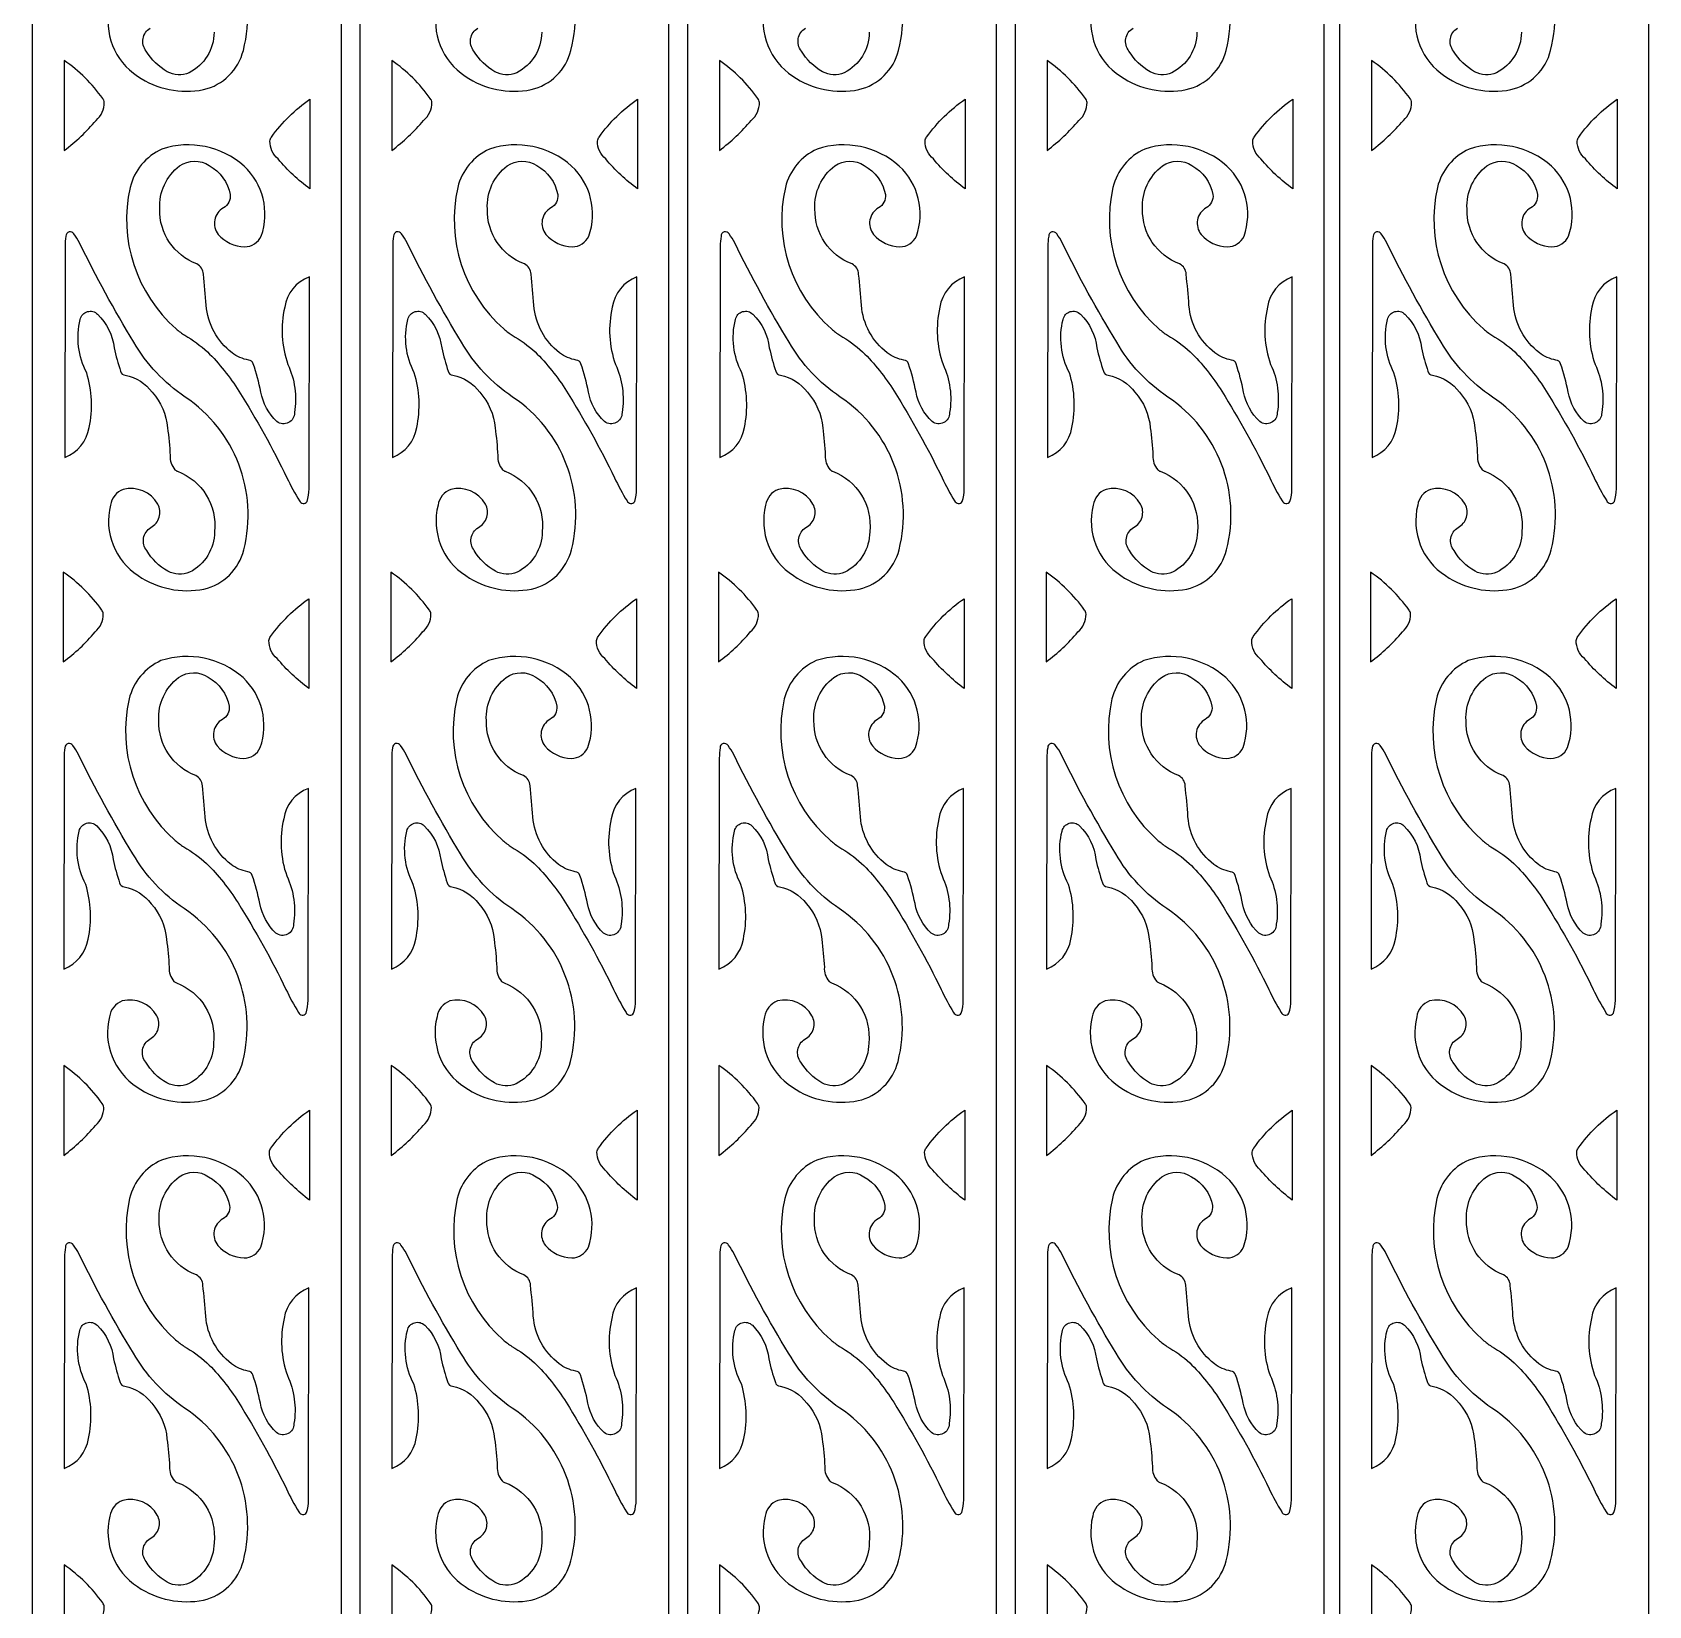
# Model space of a CAD drawing. Header units: millimetres. Extents: x -473 to 1356, y -998 to 3157.
# Drawn here: x -49 to 473, y -499 to 10 of the extents above; entities that cross this region are included whole.
import ezdxf

# ---------------------------------------------------------------- set-up
doc = ezdxf.new("R2010")
doc.units = ezdxf.units.MM
doc.layers.add('Default', color=70, linetype='Continuous')

msp = doc.modelspace()

# ---------------------------------------------------------------- linework, layer by layer
at = {"layer": 'Default'}
for points in [[(-49.5, -998), (50.5, -998), (50.5, 998), (-49.5, 998)], [(56.5, -998), (156.5, -998), (156.5, 998), (56.5, 998)], [(162.5, -998), (262.5, -998), (262.5, 998), (162.5, 998)], [(268.5, -998), (368.5, -998), (368.5, 998), (268.5, 998)], [(373.5, -998), (473.5, -998), (473.5, 998), (373.5, 998)]]:
    msp.add_lwpolyline(points, close=True, dxfattribs=at)
for points in [[(-24.39, 18.75, 0.320078), (-15.42, -4.04, 0.200642), (5.88, -8.39, 0.28207), (18.78, 4.32, 0.317808), (-0.24, 53.76, -0.11268)], [(81.61, 18.75, 0.320078), (90.58, -4.04, 0.200642), (111.88, -8.39, 0.28207), (124.78, 4.32, 0.317808), (105.76, 53.76, -0.11268)], [(187.61, 18.75, 0.320078), (196.58, -4.04, 0.200642), (217.88, -8.39, 0.28207), (230.78, 4.32, 0.317808), (211.76, 53.76, -0.11268)], [(293.61, 18.75, 0.320078), (302.58, -4.04, 0.200642), (323.88, -8.39, 0.28207), (336.78, 4.32, 0.317808), (317.76, 53.76, -0.11268)], [(398.61, 18.75, 0.320078), (407.58, -4.04, 0.200642), (428.88, -8.39, 0.28207), (441.78, 4.32, 0.317808), (422.76, 53.76, -0.11268)], [(9.31, 10.18, -0.280497), (1.22, -2.95, -0.229128), (-5.83, -2.6, -0.128022), (-12.66, 4.08, -0.447908), (-11.34, 11.54, 0.425572)], [(115.31, 10.18, -0.280497), (107.22, -2.95, -0.229128), (100.17, -2.6, -0.128022), (93.34, 4.08, -0.447908), (94.66, 11.54, 0.425572)], [(221.31, 10.18, -0.280497), (213.22, -2.95, -0.229128), (206.17, -2.6, -0.128022), (199.34, 4.08, -0.447908), (200.66, 11.54, 0.425572)], [(327.31, 10.18, -0.280497), (319.22, -2.95, -0.229128), (312.17, -2.6, -0.128022), (305.34, 4.08, -0.447908), (306.66, 11.54, 0.425572)], [(432.31, 10.18, -0.280497), (424.22, -2.95, -0.229128), (417.17, -2.6, -0.128022), (410.34, 4.08, -0.447908), (411.66, 11.54, 0.425572)]]:
    msp.add_lwpolyline(points, format="xyb", dxfattribs=at)
for points in [[(-26.72, -11.24, 0.086422), (-39.18, 1.03), (-39.18, -28.04, 0.059153), (-28.88, -18.34, 0.225593), (-26.21, -12.52, 0.123179)], [(79.28, -11.24, 0.086422), (66.82, 1.03), (66.82, -28.04, 0.059153), (77.12, -18.34, 0.225593), (79.79, -12.52, 0.123179)], [(185.28, -11.24, 0.086422), (172.82, 1.03), (172.82, -28.04, 0.059153), (183.12, -18.34, 0.225593), (185.79, -12.52, 0.123179)], [(291.28, -11.24, 0.086422), (278.82, 1.03), (278.82, -28.04, 0.059153), (289.12, -18.34, 0.225593), (291.79, -12.52, 0.123179)], [(396.28, -11.24, 0.086422), (383.82, 1.03), (383.82, -28.04, 0.059153), (394.12, -18.34, 0.225593), (396.79, -12.52, 0.123179)], [(27.88, -23.73, -0.086422), (40.34, -11.47), (40.34, -40.53, -0.059153), (30.04, -30.83, -0.225593), (27.37, -25.01, -0.123179)], [(133.88, -23.73, -0.086422), (146.34, -11.47), (146.34, -40.53, -0.059153), (136.04, -30.83, -0.225593), (133.37, -25.01, -0.123179)], [(239.88, -23.73, -0.086422), (252.34, -11.47), (252.34, -40.53, -0.059153), (242.04, -30.83, -0.225593), (239.37, -25.01, -0.123179)], [(345.88, -23.73, -0.086422), (358.34, -11.47), (358.34, -40.53, -0.059153), (348.04, -30.83, -0.225593), (345.37, -25.01, -0.123179)], [(450.88, -23.73, -0.086422), (463.34, -11.47), (463.34, -40.53, -0.059153), (453.04, -30.83, -0.225593), (450.37, -25.01, -0.123179)], [(36.93, -141.44, 0.607532), (39.4, -141.69, 0.07766), (40.04, -137.56), (40.15, -69, 0.277254), (32.16, -78.83, 0.142966), (33.18, -97.3, -0.151279), (35.31, -112.91, -0.633105), (29.65, -115.79, -0.158849), (24.44, -106.24, 0.032552), (22, -97.1, 0.334294), (20.51, -95.91, -0.113342), (15.13, -93.57, -0.21106), (6.76, -78.16, 0.007665), (5.86, -68.1, 0.27104), (3.73, -64.8, -0.318961), (-8.27, -47, -0.248162), (-1.83, -33.06, -0.315785), (7.71, -32.99, -0.22883), (14.51, -42.37, -0.306777), (12.32, -46.63, 0.462418), (10.68, -55.22, 0.21084), (19.19, -59.27, 0.289861), (24.57, -55.77, 0.297574), (19.01, -33.12, 0.265986), (-7.55, -27.6, 0.230924), (-17.85, -40.02, 0.274729), (-2.96, -85.8, 0.02583), (-0.2, -87.89, -0.050438), (7.15, -93.21, -0.057018), (17.37, -105.99, -0.026241), (32.89, -133.98, 0.03256)], [(142.93, -141.44, 0.607532), (145.4, -141.69, 0.07766), (146.04, -137.56), (146.15, -69, 0.277254), (138.16, -78.83, 0.142966), (139.18, -97.3, -0.151279), (141.31, -112.91, -0.633105), (135.65, -115.79, -0.158849), (130.44, -106.24, 0.032552), (128, -97.1, 0.334294), (126.51, -95.91, -0.113342), (121.13, -93.57, -0.21106), (112.76, -78.16, 0.007665), (111.86, -68.1, 0.27104), (109.73, -64.8, -0.318961), (97.73, -47, -0.248162), (104.17, -33.06, -0.315785), (113.71, -32.99, -0.22883), (120.51, -42.37, -0.306777), (118.32, -46.63, 0.462418), (116.68, -55.22, 0.21084), (125.19, -59.27, 0.289861), (130.57, -55.77, 0.297574), (125.01, -33.12, 0.265986), (98.45, -27.6, 0.230924), (88.15, -40.02, 0.274729), (103.04, -85.8, 0.02583), (105.8, -87.89, -0.050438), (113.15, -93.21, -0.057018), (123.37, -105.99, -0.026241), (138.89, -133.98, 0.03256)], [(248.93, -141.44, 0.607532), (251.4, -141.69, 0.07766), (252.04, -137.56), (252.15, -69, 0.277254), (244.16, -78.83, 0.142966), (245.18, -97.3, -0.151279), (247.31, -112.91, -0.633105), (241.65, -115.79, -0.158849), (236.44, -106.24, 0.032552), (234, -97.1, 0.334294), (232.51, -95.91, -0.113342), (227.13, -93.57, -0.21106), (218.76, -78.16, 0.007665), (217.86, -68.1, 0.27104), (215.73, -64.8, -0.318961), (203.73, -47, -0.248162), (210.17, -33.06, -0.315785), (219.71, -32.99, -0.22883), (226.51, -42.37, -0.306777), (224.32, -46.63, 0.462418), (222.68, -55.22, 0.21084), (231.19, -59.27, 0.289861), (236.57, -55.77, 0.297574), (231.01, -33.12, 0.265986), (204.45, -27.6, 0.230924), (194.15, -40.02, 0.274729), (209.04, -85.8, 0.02583), (211.8, -87.89, -0.050438), (219.15, -93.21, -0.057018), (229.37, -105.99, -0.026241), (244.89, -133.98, 0.03256)], [(354.93, -141.44, 0.607532), (357.4, -141.69, 0.07766), (358.04, -137.56), (358.15, -69, 0.277254), (350.16, -78.83, 0.142966), (351.18, -97.3, -0.151279), (353.31, -112.91, -0.633105), (347.65, -115.79, -0.158849), (342.44, -106.24, 0.032552), (340, -97.1, 0.334294), (338.51, -95.91, -0.113342), (333.13, -93.57, -0.21106), (324.76, -78.16, 0.007665), (323.86, -68.1, 0.27104), (321.73, -64.8, -0.318961), (309.73, -47, -0.248162), (316.17, -33.06, -0.315785), (325.71, -32.99, -0.22883), (332.51, -42.37, -0.306777), (330.32, -46.63, 0.462418), (328.68, -55.22, 0.21084), (337.19, -59.27, 0.289861), (342.57, -55.77, 0.297574), (337.01, -33.12, 0.265986), (310.45, -27.6, 0.230924), (300.15, -40.02, 0.274729), (315.04, -85.8, 0.02583), (317.8, -87.89, -0.050438), (325.15, -93.21, -0.057018), (335.37, -105.99, -0.026241), (350.89, -133.98, 0.03256)], [(459.93, -141.44, 0.607532), (462.4, -141.69, 0.07766), (463.04, -137.56), (463.15, -69, 0.277254), (455.16, -78.83, 0.142966), (456.18, -97.3, -0.151279), (458.31, -112.91, -0.633105), (452.65, -115.79, -0.158849), (447.44, -106.24, 0.032552), (445, -97.1, 0.334294), (443.51, -95.91, -0.113342), (438.13, -93.57, -0.21106), (429.76, -78.16, 0.007665), (428.86, -68.1, 0.27104), (426.73, -64.8, -0.318961), (414.73, -47, -0.248162), (421.17, -33.06, -0.315785), (430.71, -32.99, -0.22883), (437.51, -42.37, -0.306777), (435.32, -46.63, 0.462418), (433.68, -55.22, 0.21084), (442.19, -59.27, 0.289861), (447.57, -55.77, 0.297574), (442.01, -33.12, 0.265986), (415.45, -27.6, 0.230924), (405.15, -40.02, 0.274729), (420.04, -85.8, 0.02583), (422.8, -87.89, -0.050438), (430.15, -93.21, -0.057018), (440.37, -105.99, -0.026241), (455.89, -133.98, 0.03256)], [(-31.11, -117.76, 0.127135), (-31.91, -100.03, -0.182839), (-33.99, -82.73, -0.592913), (-28.36, -81.08, -0.173801), (-23.03, -91.98, 0.025056), (-20.92, -99.54, 0.347821), (-19.41, -100.79, -0.184511), (-10.71, -106.3, -0.161269), (-5.76, -117.79, -0.022687), (-4.91, -126.81, 0.203133), (-3.35, -131.39, 0.103035), (-2.55, -131.89, -0.341915), (9.47, -151.43, -0.280497), (1.38, -164.56, -0.229128), (-5.67, -164.22, -0.128022), (-12.49, -157.54, -0.447908), (-11.18, -150.08, 0.425572), (-8.92, -142.5, 0.33808), (-20.08, -137.75, 0.274435), (-24.23, -142.86, 0.320078), (-15.25, -165.66, 0.200642), (6.04, -170, 0.28207), (18.94, -157.3, 0.317808), (-0.08, -107.86, -0.11268), (-16.64, -90.12, -0.023318), (-34.23, -57.99, 0.043642), (-36.05, -55.09, 0.776457), (-38.64, -55.79, 0.045129), (-38.89, -59.14), (-39, -127.4, 0.264519)], [(74.89, -117.76, 0.127135), (74.09, -100.03, -0.182839), (72.01, -82.73, -0.592913), (77.64, -81.08, -0.173801), (82.97, -91.98, 0.025056), (85.08, -99.54, 0.347821), (86.59, -100.79, -0.184511), (95.29, -106.3, -0.161269), (100.24, -117.79, -0.022687), (101.09, -126.81, 0.203133), (102.65, -131.39, 0.103035), (103.45, -131.89, -0.341915), (115.47, -151.43, -0.280497), (107.38, -164.56, -0.229128), (100.33, -164.22, -0.128022), (93.51, -157.54, -0.447908), (94.82, -150.08, 0.425572), (97.08, -142.5, 0.33808), (85.92, -137.75, 0.274435), (81.77, -142.86, 0.320078), (90.75, -165.66, 0.200642), (112.04, -170, 0.28207), (124.94, -157.3, 0.317808), (105.92, -107.86, -0.11268), (89.36, -90.12, -0.023318), (71.77, -57.99, 0.043642), (69.95, -55.09, 0.776457), (67.36, -55.79, 0.045129), (67.11, -59.14), (67, -127.4, 0.264519)], [(180.89, -117.76, 0.127135), (180.09, -100.03, -0.182839), (178.01, -82.73, -0.592913), (183.64, -81.08, -0.173801), (188.97, -91.98, 0.025056), (191.08, -99.54, 0.347821), (192.59, -100.79, -0.184511), (201.29, -106.3, -0.161269), (206.24, -117.79, -0.022687), (207.09, -126.81, 0.203133), (208.65, -131.39, 0.103035), (209.45, -131.89, -0.341915), (221.47, -151.43, -0.280497), (213.38, -164.56, -0.229128), (206.33, -164.22, -0.128022), (199.51, -157.54, -0.447908), (200.82, -150.08, 0.425572), (203.08, -142.5, 0.33808), (191.92, -137.75, 0.274435), (187.77, -142.86, 0.320078), (196.75, -165.66, 0.200642), (218.04, -170, 0.28207), (230.94, -157.3, 0.317808), (211.92, -107.86, -0.11268), (195.36, -90.12, -0.023318), (177.77, -57.99, 0.043642), (175.95, -55.09, 0.776457), (173.36, -55.79, 0.045129), (173.11, -59.14), (173, -127.4, 0.264519)], [(286.89, -117.76, 0.127135), (286.09, -100.03, -0.182839), (284.01, -82.73, -0.592913), (289.64, -81.08, -0.173801), (294.97, -91.98, 0.025056), (297.08, -99.54, 0.347821), (298.59, -100.79, -0.184511), (307.29, -106.3, -0.161269), (312.24, -117.79, -0.022687), (313.09, -126.81, 0.203133), (314.65, -131.39, 0.103035), (315.45, -131.89, -0.341915), (327.47, -151.43, -0.280497), (319.38, -164.56, -0.229128), (312.33, -164.22, -0.128022), (305.51, -157.54, -0.447908), (306.82, -150.08, 0.425572), (309.08, -142.5, 0.33808), (297.92, -137.75, 0.274435), (293.77, -142.86, 0.320078), (302.75, -165.66, 0.200642), (324.04, -170, 0.28207), (336.94, -157.3, 0.317808), (317.92, -107.86, -0.11268), (301.36, -90.12, -0.023318), (283.77, -57.99, 0.043642), (281.95, -55.09, 0.776457), (279.36, -55.79, 0.045129), (279.11, -59.14), (279, -127.4, 0.264519)], [(391.89, -117.76, 0.127135), (391.09, -100.03, -0.182839), (389.01, -82.73, -0.592913), (394.64, -81.08, -0.173801), (399.97, -91.98, 0.025056), (402.08, -99.54, 0.347821), (403.59, -100.79, -0.184511), (412.29, -106.3, -0.161269), (417.24, -117.79, -0.022687), (418.09, -126.81, 0.203133), (419.65, -131.39, 0.103035), (420.45, -131.89, -0.341915), (432.47, -151.43, -0.280497), (424.38, -164.56, -0.229128), (417.33, -164.22, -0.128022), (410.51, -157.54, -0.447908), (411.82, -150.08, 0.425572), (414.08, -142.5, 0.33808), (402.92, -137.75, 0.274435), (398.77, -142.86, 0.320078), (407.75, -165.66, 0.200642), (429.04, -170, 0.28207), (441.94, -157.3, 0.317808), (422.92, -107.86, -0.11268), (406.36, -90.12, -0.023318), (388.77, -57.99, 0.043642), (386.95, -55.09, 0.776457), (384.36, -55.79, 0.045129), (384.11, -59.14), (384, -127.4, 0.264519)], [(-27.04, -176.79, 0.086422), (-39.5, -164.52), (-39.5, -193.59, 0.059153), (-29.2, -183.89, 0.225593), (-26.54, -178.07, 0.123179)], [(78.96, -176.79, 0.086422), (66.5, -164.52), (66.5, -193.59, 0.059153), (76.8, -183.89, 0.225593), (79.46, -178.07, 0.123179)], [(184.96, -176.79, 0.086422), (172.5, -164.52), (172.5, -193.59, 0.059153), (182.8, -183.89, 0.225593), (185.46, -178.07, 0.123179)], [(290.96, -176.79, 0.086422), (278.5, -164.52), (278.5, -193.59, 0.059153), (288.8, -183.89, 0.225593), (291.46, -178.07, 0.123179)], [(395.96, -176.79, 0.086422), (383.5, -164.52), (383.5, -193.59, 0.059153), (393.8, -183.89, 0.225593), (396.46, -178.07, 0.123179)], [(27.56, -185.37, -0.086422), (40.01, -173.11), (40.01, -202.17, -0.059153), (29.71, -192.47, -0.225593), (27.05, -186.65, -0.123179)], [(27.56, -185.37, -0.086422), (40.01, -173.11), (40.01, -202.17, -0.059153), (29.71, -192.47, -0.225593), (27.05, -186.65, -0.123179)], [(133.56, -185.37, -0.086422), (146.01, -173.11), (146.01, -202.17, -0.059153), (135.71, -192.47, -0.225593), (133.05, -186.65, -0.123179)], [(133.56, -185.37, -0.086422), (146.01, -173.11), (146.01, -202.17, -0.059153), (135.71, -192.47, -0.225593), (133.05, -186.65, -0.123179)], [(239.56, -185.37, -0.086422), (252.01, -173.11), (252.01, -202.17, -0.059153), (241.71, -192.47, -0.225593), (239.05, -186.65, -0.123179)], [(239.56, -185.37, -0.086422), (252.01, -173.11), (252.01, -202.17, -0.059153), (241.71, -192.47, -0.225593), (239.05, -186.65, -0.123179)], [(345.56, -185.37, -0.086422), (358.01, -173.11), (358.01, -202.17, -0.059153), (347.71, -192.47, -0.225593), (345.05, -186.65, -0.123179)], [(345.56, -185.37, -0.086422), (358.01, -173.11), (358.01, -202.17, -0.059153), (347.71, -192.47, -0.225593), (345.05, -186.65, -0.123179)], [(450.56, -185.37, -0.086422), (463.01, -173.11), (463.01, -202.17, -0.059153), (452.71, -192.47, -0.225593), (450.05, -186.65, -0.123179)], [(450.56, -185.37, -0.086422), (463.01, -173.11), (463.01, -202.17, -0.059153), (452.71, -192.47, -0.225593), (450.05, -186.65, -0.123179)], [(36.61, -307, 0.607532), (39.07, -307.24, 0.07766), (39.72, -303.11), (39.83, -234.55, 0.277254), (31.84, -244.38, 0.142966), (32.85, -262.85, -0.151279), (34.99, -278.46, -0.633105), (29.33, -281.34, -0.158849), (24.12, -271.79, 0.032552), (21.67, -262.65, 0.334294), (20.18, -261.46, -0.113342), (14.8, -259.12, -0.21106), (6.43, -243.71, 0.007665), (5.54, -233.65, 0.27104), (3.41, -230.35, -0.318961), (-8.59, -212.55, -0.248162), (-2.16, -198.61, -0.315785), (7.38, -198.54, -0.22883), (14.19, -207.92, -0.306777), (11.99, -212.18, 0.462418), (10.35, -220.77, 0.21084), (18.87, -224.82, 0.289861), (24.24, -221.32, 0.297574), (18.68, -198.67, 0.265986), (-7.87, -193.15, 0.230924), (-18.18, -205.57, 0.274729), (-3.28, -251.35, 0.02583), (-0.52, -253.44, -0.050438), (6.83, -258.76, -0.057018), (17.05, -271.54, -0.026241), (32.57, -299.53, 0.03256)], [(142.61, -307, 0.607532), (145.07, -307.24, 0.07766), (145.72, -303.11), (145.83, -234.55, 0.277254), (137.84, -244.38, 0.142966), (138.85, -262.85, -0.151279), (140.99, -278.46, -0.633105), (135.33, -281.34, -0.158849), (130.12, -271.79, 0.032552), (127.67, -262.65, 0.334294), (126.18, -261.46, -0.113342), (120.8, -259.12, -0.21106), (112.43, -243.71, 0.007665), (111.54, -233.65, 0.27104), (109.41, -230.35, -0.318961), (97.41, -212.55, -0.248162), (103.84, -198.61, -0.315785), (113.38, -198.54, -0.22883), (120.19, -207.92, -0.306777), (117.99, -212.18, 0.462418), (116.35, -220.77, 0.21084), (124.87, -224.82, 0.289861), (130.24, -221.32, 0.297574), (124.68, -198.67, 0.265986), (98.13, -193.15, 0.230924), (87.82, -205.57, 0.274729), (102.72, -251.35, 0.02583), (105.48, -253.44, -0.050438), (112.83, -258.76, -0.057018), (123.05, -271.54, -0.026241), (138.57, -299.53, 0.03256)], [(248.61, -307, 0.607532), (251.07, -307.24, 0.07766), (251.72, -303.11), (251.83, -234.55, 0.277254), (243.84, -244.38, 0.142966), (244.85, -262.85, -0.151279), (246.99, -278.46, -0.633105), (241.33, -281.34, -0.158849), (236.12, -271.79, 0.032552), (233.67, -262.65, 0.334294), (232.18, -261.46, -0.113342), (226.8, -259.12, -0.21106), (218.43, -243.71, 0.007665), (217.54, -233.65, 0.27104), (215.41, -230.35, -0.318961), (203.41, -212.55, -0.248162), (209.84, -198.61, -0.315785), (219.38, -198.54, -0.22883), (226.19, -207.92, -0.306777), (223.99, -212.18, 0.462418), (222.35, -220.77, 0.21084), (230.87, -224.82, 0.289861), (236.24, -221.32, 0.297574), (230.68, -198.67, 0.265986), (204.13, -193.15, 0.230924), (193.82, -205.57, 0.274729), (208.72, -251.35, 0.02583), (211.48, -253.44, -0.050438), (218.83, -258.76, -0.057018), (229.05, -271.54, -0.026241), (244.57, -299.53, 0.03256)], [(354.61, -307, 0.607532), (357.07, -307.24, 0.07766), (357.72, -303.11), (357.83, -234.55, 0.277254), (349.84, -244.38, 0.142966), (350.85, -262.85, -0.151279), (352.99, -278.46, -0.633105), (347.33, -281.34, -0.158849), (342.12, -271.79, 0.032552), (339.67, -262.65, 0.334294), (338.18, -261.46, -0.113342), (332.8, -259.12, -0.21106), (324.43, -243.71, 0.007665), (323.54, -233.65, 0.27104), (321.41, -230.35, -0.318961), (309.41, -212.55, -0.248162), (315.84, -198.61, -0.315785), (325.38, -198.54, -0.22883), (332.19, -207.92, -0.306777), (329.99, -212.18, 0.462418), (328.35, -220.77, 0.21084), (336.87, -224.82, 0.289861), (342.24, -221.32, 0.297574), (336.68, -198.67, 0.265986), (310.13, -193.15, 0.230924), (299.82, -205.57, 0.274729), (314.72, -251.35, 0.02583), (317.48, -253.44, -0.050438), (324.83, -258.76, -0.057018), (335.05, -271.54, -0.026241), (350.57, -299.53, 0.03256)], [(459.61, -307, 0.607532), (462.07, -307.24, 0.07766), (462.72, -303.11), (462.83, -234.55, 0.277254), (454.84, -244.38, 0.142966), (455.85, -262.85, -0.151279), (457.99, -278.46, -0.633105), (452.33, -281.34, -0.158849), (447.12, -271.79, 0.032552), (444.67, -262.65, 0.334294), (443.18, -261.46, -0.113342), (437.8, -259.12, -0.21106), (429.43, -243.71, 0.007665), (428.54, -233.65, 0.27104), (426.41, -230.35, -0.318961), (414.41, -212.55, -0.248162), (420.84, -198.61, -0.315785), (430.38, -198.54, -0.22883), (437.19, -207.92, -0.306777), (434.99, -212.18, 0.462418), (433.35, -220.77, 0.21084), (441.87, -224.82, 0.289861), (447.24, -221.32, 0.297574), (441.68, -198.67, 0.265986), (415.13, -193.15, 0.230924), (404.82, -205.57, 0.274729), (419.72, -251.35, 0.02583), (422.48, -253.44, -0.050438), (429.83, -258.76, -0.057018), (440.05, -271.54, -0.026241), (455.57, -299.53, 0.03256)], [(-31.44, -283.31, 0.127135), (-32.23, -265.58, -0.182839), (-34.31, -248.29, -0.592913), (-28.68, -246.63, -0.173801), (-23.36, -257.53, 0.025056), (-21.24, -265.09, 0.347821), (-19.73, -266.34, -0.184511), (-11.03, -271.85, -0.161269), (-6.09, -283.34, -0.022687), (-5.23, -292.36, 0.203133), (-3.67, -296.94, 0.103035), (-2.88, -297.44, -0.341915), (9.14, -316.98, -0.280497), (1.06, -330.12, -0.229128), (-5.99, -329.77, -0.128022), (-12.82, -323.09, -0.447908), (-11.5, -315.63, 0.425572), (-9.24, -308.05, 0.33808), (-20.4, -303.3, 0.274435), (-24.55, -308.41, 0.320078), (-15.58, -331.21, 0.200642), (5.71, -335.55, 0.28207), (18.61, -322.85, 0.317808), (-0.4, -273.41, -0.11268), (-16.96, -255.67, -0.023318), (-34.56, -223.54, 0.043642), (-36.38, -220.64, 0.776457), (-38.96, -221.34, 0.045129), (-39.21, -224.69), (-39.32, -292.95, 0.264519)], [(74.56, -283.31, 0.127135), (73.77, -265.58, -0.182839), (71.69, -248.29, -0.592913), (77.32, -246.63, -0.173801), (82.64, -257.53, 0.025056), (84.76, -265.09, 0.347821), (86.27, -266.34, -0.184511), (94.97, -271.85, -0.161269), (99.91, -283.34, -0.022687), (100.77, -292.36, 0.203133), (102.33, -296.94, 0.103035), (103.12, -297.44, -0.341915), (115.14, -316.98, -0.280497), (107.06, -330.12, -0.229128), (100.01, -329.77, -0.128022), (93.18, -323.09, -0.447908), (94.5, -315.63, 0.425572), (96.76, -308.05, 0.33808), (85.6, -303.3, 0.274435), (81.45, -308.41, 0.320078), (90.42, -331.21, 0.200642), (111.71, -335.55, 0.28207), (124.61, -322.85, 0.317808), (105.6, -273.41, -0.11268), (89.04, -255.67, -0.023318), (71.44, -223.54, 0.043642), (69.62, -220.64, 0.776457), (67.04, -221.34, 0.045129), (66.79, -224.69), (66.68, -292.95, 0.264519)], [(180.56, -283.31, 0.127135), (179.77, -265.58, -0.182839), (177.69, -248.29, -0.592913), (183.32, -246.63, -0.173801), (188.64, -257.53, 0.025056), (190.76, -265.09, 0.347821), (192.27, -266.34, -0.184511), (200.97, -271.85, -0.161269), (205.91, -283.34, -0.022687), (206.77, -292.36, 0.203133), (208.33, -296.94, 0.103035), (209.12, -297.44, -0.341915), (221.14, -316.98, -0.280497), (213.06, -330.12, -0.229128), (206.01, -329.77, -0.128022), (199.18, -323.09, -0.447908), (200.5, -315.63, 0.425572), (202.76, -308.05, 0.33808), (191.6, -303.3, 0.274435), (187.45, -308.41, 0.320078), (196.42, -331.21, 0.200642), (217.71, -335.55, 0.28207), (230.61, -322.85, 0.317808), (211.6, -273.41, -0.11268), (195.04, -255.67, -0.023318), (177.44, -223.54, 0.043642), (175.62, -220.64, 0.776457), (173.04, -221.34, 0.045129), (172.79, -224.69), (172.68, -292.95, 0.264519)], [(286.56, -283.31, 0.127135), (285.77, -265.58, -0.182839), (283.69, -248.29, -0.592913), (289.32, -246.63, -0.173801), (294.64, -257.53, 0.025056), (296.76, -265.09, 0.347821), (298.27, -266.34, -0.184511), (306.97, -271.85, -0.161269), (311.91, -283.34, -0.022687), (312.77, -292.36, 0.203133), (314.33, -296.94, 0.103035), (315.12, -297.44, -0.341915), (327.14, -316.98, -0.280497), (319.06, -330.12, -0.229128), (312.01, -329.77, -0.128022), (305.18, -323.09, -0.447908), (306.5, -315.63, 0.425572), (308.76, -308.05, 0.33808), (297.6, -303.3, 0.274435), (293.45, -308.41, 0.320078), (302.42, -331.21, 0.200642), (323.71, -335.55, 0.28207), (336.61, -322.85, 0.317808), (317.6, -273.41, -0.11268), (301.04, -255.67, -0.023318), (283.44, -223.54, 0.043642), (281.62, -220.64, 0.776457), (279.04, -221.34, 0.045129), (278.79, -224.69), (278.68, -292.95, 0.264519)], [(391.56, -283.31, 0.127135), (390.77, -265.58, -0.182839), (388.69, -248.29, -0.592913), (394.32, -246.63, -0.173801), (399.64, -257.53, 0.025056), (401.76, -265.09, 0.347821), (403.27, -266.34, -0.184511), (411.97, -271.85, -0.161269), (416.91, -283.34, -0.022687), (417.77, -292.36, 0.203133), (419.33, -296.94, 0.103035), (420.12, -297.44, -0.341915), (432.14, -316.98, -0.280497), (424.06, -330.12, -0.229128), (417.01, -329.77, -0.128022), (410.18, -323.09, -0.447908), (411.5, -315.63, 0.425572), (413.76, -308.05, 0.33808), (402.6, -303.3, 0.274435), (398.45, -308.41, 0.320078), (407.42, -331.21, 0.200642), (428.71, -335.55, 0.28207), (441.61, -322.85, 0.317808), (422.6, -273.41, -0.11268), (406.04, -255.67, -0.023318), (388.44, -223.54, 0.043642), (386.62, -220.64, 0.776457), (384.04, -221.34, 0.045129), (383.79, -224.69), (383.68, -292.95, 0.264519)], [(-26.88, -336.45, 0.086422), (-39.34, -324.18), (-39.34, -353.25, 0.059153), (-29.04, -343.54, 0.225593), (-26.37, -337.72, 0.123179)], [(79.12, -336.45, 0.086422), (66.66, -324.18), (66.66, -353.25, 0.059153), (76.96, -343.54, 0.225593), (79.63, -337.72, 0.123179)], [(185.12, -336.45, 0.086422), (172.66, -324.18), (172.66, -353.25, 0.059153), (182.96, -343.54, 0.225593), (185.63, -337.72, 0.123179)], [(291.12, -336.45, 0.086422), (278.66, -324.18), (278.66, -353.25, 0.059153), (288.96, -343.54, 0.225593), (291.63, -337.72, 0.123179)], [(396.12, -336.45, 0.086422), (383.66, -324.18), (383.66, -353.25, 0.059153), (393.96, -343.54, 0.225593), (396.63, -337.72, 0.123179)], [(27.72, -350.9, -0.086422), (40.18, -338.63), (40.18, -367.7, -0.059153), (29.88, -357.99, -0.225593), (27.21, -352.17, -0.123179)], [(133.72, -350.9, -0.086422), (146.18, -338.63), (146.18, -367.7, -0.059153), (135.88, -357.99, -0.225593), (133.21, -352.17, -0.123179)], [(239.72, -350.9, -0.086422), (252.18, -338.63), (252.18, -367.7, -0.059153), (241.88, -357.99, -0.225593), (239.21, -352.17, -0.123179)], [(345.72, -350.9, -0.086422), (358.18, -338.63), (358.18, -367.7, -0.059153), (347.88, -357.99, -0.225593), (345.21, -352.17, -0.123179)], [(450.72, -350.9, -0.086422), (463.18, -338.63), (463.18, -367.7, -0.059153), (452.88, -357.99, -0.225593), (450.21, -352.17, -0.123179)], [(36.77, -468.61, 0.607532), (39.24, -468.85, 0.07766), (39.88, -464.72), (39.99, -396.16, 0.277254), (32, -406, 0.142966), (33.02, -424.47, -0.151279), (35.15, -440.07, -0.633105), (29.49, -442.95, -0.158849), (24.28, -433.41, 0.032552), (21.83, -424.26, 0.334294), (20.34, -423.07, -0.113342), (14.97, -420.73, -0.21106), (6.6, -405.32, 0.007665), (5.7, -395.27, 0.27104), (3.57, -391.96, -0.318961), (-8.43, -374.16, -0.248162), (-2, -360.22, -0.315785), (7.54, -360.16, -0.22883), (14.35, -369.53, -0.306777), (12.15, -373.79, 0.462418), (10.52, -382.39, 0.21084), (19.03, -386.43, 0.289861), (24.41, -382.93, 0.297574), (18.84, -360.28, 0.265986), (-7.71, -354.76, 0.230924), (-18.02, -367.18, 0.274729), (-3.12, -412.97, 0.02583), (-0.36, -415.05, -0.050438), (6.99, -420.37, -0.057018), (17.21, -433.15, -0.026241), (32.73, -461.14, 0.03256)], [(142.77, -468.61, 0.607532), (145.24, -468.85, 0.07766), (145.88, -464.72), (145.99, -396.16, 0.277254), (138, -406, 0.142966), (139.02, -424.47, -0.151279), (141.15, -440.07, -0.633105), (135.49, -442.95, -0.158849), (130.28, -433.41, 0.032552), (127.83, -424.26, 0.334294), (126.34, -423.07, -0.113342), (120.97, -420.73, -0.21106), (112.6, -405.32, 0.007665), (111.7, -395.27, 0.27104), (109.57, -391.96, -0.318961), (97.57, -374.16, -0.248162), (104, -360.22, -0.315785), (113.54, -360.16, -0.22883), (120.35, -369.53, -0.306777), (118.15, -373.79, 0.462418), (116.52, -382.39, 0.21084), (125.03, -386.43, 0.289861), (130.41, -382.93, 0.297574), (124.84, -360.28, 0.265986), (98.29, -354.76, 0.230924), (87.98, -367.18, 0.274729), (102.88, -412.97, 0.02583), (105.64, -415.05, -0.050438), (112.99, -420.37, -0.057018), (123.21, -433.15, -0.026241), (138.73, -461.14, 0.03256)], [(248.77, -468.61, 0.607532), (251.24, -468.85, 0.07766), (251.88, -464.72), (251.99, -396.16, 0.277254), (244, -406, 0.142966), (245.02, -424.47, -0.151279), (247.15, -440.07, -0.633105), (241.49, -442.95, -0.158849), (236.28, -433.41, 0.032552), (233.83, -424.26, 0.334294), (232.34, -423.07, -0.113342), (226.97, -420.73, -0.21106), (218.6, -405.32, 0.007665), (217.7, -395.27, 0.27104), (215.57, -391.96, -0.318961), (203.57, -374.16, -0.248162), (210, -360.22, -0.315785), (219.54, -360.16, -0.22883), (226.35, -369.53, -0.306777), (224.15, -373.79, 0.462418), (222.52, -382.39, 0.21084), (231.03, -386.43, 0.289861), (236.41, -382.93, 0.297574), (230.84, -360.28, 0.265986), (204.29, -354.76, 0.230924), (193.98, -367.18, 0.274729), (208.88, -412.97, 0.02583), (211.64, -415.05, -0.050438), (218.99, -420.37, -0.057018), (229.21, -433.15, -0.026241), (244.73, -461.14, 0.03256)], [(354.77, -468.61, 0.607532), (357.24, -468.85, 0.07766), (357.88, -464.72), (357.99, -396.16, 0.277254), (350, -406, 0.142966), (351.02, -424.47, -0.151279), (353.15, -440.07, -0.633105), (347.49, -442.95, -0.158849), (342.28, -433.41, 0.032552), (339.83, -424.26, 0.334294), (338.34, -423.07, -0.113342), (332.97, -420.73, -0.21106), (324.6, -405.32, 0.007665), (323.7, -395.27, 0.27104), (321.57, -391.96, -0.318961), (309.57, -374.16, -0.248162), (316, -360.22, -0.315785), (325.54, -360.16, -0.22883), (332.35, -369.53, -0.306777), (330.15, -373.79, 0.462418), (328.52, -382.39, 0.21084), (337.03, -386.43, 0.289861), (342.41, -382.93, 0.297574), (336.84, -360.28, 0.265986), (310.29, -354.76, 0.230924), (299.98, -367.18, 0.274729), (314.88, -412.97, 0.02583), (317.64, -415.05, -0.050438), (324.99, -420.37, -0.057018), (335.21, -433.15, -0.026241), (350.73, -461.14, 0.03256)], [(459.77, -468.61, 0.607532), (462.24, -468.85, 0.07766), (462.88, -464.72), (462.99, -396.16, 0.277254), (455, -406, 0.142966), (456.02, -424.47, -0.151279), (458.15, -440.07, -0.633105), (452.49, -442.95, -0.158849), (447.28, -433.41, 0.032552), (444.83, -424.26, 0.334294), (443.34, -423.07, -0.113342), (437.97, -420.73, -0.21106), (429.6, -405.32, 0.007665), (428.7, -395.27, 0.27104), (426.57, -391.96, -0.318961), (414.57, -374.16, -0.248162), (421, -360.22, -0.315785), (430.54, -360.16, -0.22883), (437.35, -369.53, -0.306777), (435.15, -373.79, 0.462418), (433.52, -382.39, 0.21084), (442.03, -386.43, 0.289861), (447.41, -382.93, 0.297574), (441.84, -360.28, 0.265986), (415.29, -354.76, 0.230924), (404.98, -367.18, 0.274729), (419.88, -412.97, 0.02583), (422.64, -415.05, -0.050438), (429.99, -420.37, -0.057018), (440.21, -433.15, -0.026241), (455.73, -461.14, 0.03256)], [(-31.28, -444.92, 0.127135), (-32.07, -427.19, -0.182839), (-34.15, -409.9, -0.592913), (-28.52, -408.25, -0.173801), (-23.2, -419.14, 0.025056), (-21.08, -426.71, 0.347821), (-19.57, -427.95, -0.184511), (-10.87, -433.46, -0.161269), (-5.93, -444.95, -0.022687), (-5.07, -453.97, 0.203133), (-3.51, -458.55, 0.103035), (-2.71, -459.06, -0.341915), (9.31, -478.59, -0.280497), (1.22, -491.73, -0.229128), (-5.83, -491.38, -0.128022), (-12.66, -484.7, -0.447908), (-11.34, -477.24, 0.425572), (-9.08, -469.66, 0.33808), (-20.24, -464.91, 0.274435), (-24.39, -470.02, 0.320078), (-15.42, -492.82, 0.200642), (5.88, -497.16, 0.28207), (18.78, -484.46, 0.317808), (-0.24, -435.02, -0.11268), (-16.8, -417.29, -0.023318), (-34.4, -385.15, 0.043642), (-36.21, -382.26, 0.776457), (-38.8, -382.96, 0.045129), (-39.05, -386.3), (-39.16, -454.57, 0.264519)], [(74.72, -444.92, 0.127135), (73.93, -427.19, -0.182839), (71.85, -409.9, -0.592913), (77.48, -408.25, -0.173801), (82.8, -419.14, 0.025056), (84.92, -426.71, 0.347821), (86.43, -427.95, -0.184511), (95.13, -433.46, -0.161269), (100.07, -444.95, -0.022687), (100.93, -453.97, 0.203133), (102.49, -458.55, 0.103035), (103.29, -459.06, -0.341915), (115.31, -478.59, -0.280497), (107.22, -491.73, -0.229128), (100.17, -491.38, -0.128022), (93.34, -484.7, -0.447908), (94.66, -477.24, 0.425572), (96.92, -469.66, 0.33808), (85.76, -464.91, 0.274435), (81.61, -470.02, 0.320078), (90.58, -492.82, 0.200642), (111.88, -497.16, 0.28207), (124.78, -484.46, 0.317808), (105.76, -435.02, -0.11268), (89.2, -417.29, -0.023318), (71.6, -385.15, 0.043642), (69.79, -382.26, 0.776457), (67.2, -382.96, 0.045129), (66.95, -386.3), (66.84, -454.57, 0.264519)], [(180.72, -444.92, 0.127135), (179.93, -427.19, -0.182839), (177.85, -409.9, -0.592913), (183.48, -408.25, -0.173801), (188.8, -419.14, 0.025056), (190.92, -426.71, 0.347821), (192.43, -427.95, -0.184511), (201.13, -433.46, -0.161269), (206.07, -444.95, -0.022687), (206.93, -453.97, 0.203133), (208.49, -458.55, 0.103035), (209.29, -459.06, -0.341915), (221.31, -478.59, -0.280497), (213.22, -491.73, -0.229128), (206.17, -491.38, -0.128022), (199.34, -484.7, -0.447908), (200.66, -477.24, 0.425572), (202.92, -469.66, 0.33808), (191.76, -464.91, 0.274435), (187.61, -470.02, 0.320078), (196.58, -492.82, 0.200642), (217.88, -497.16, 0.28207), (230.78, -484.46, 0.317808), (211.76, -435.02, -0.11268), (195.2, -417.29, -0.023318), (177.6, -385.15, 0.043642), (175.79, -382.26, 0.776457), (173.2, -382.96, 0.045129), (172.95, -386.3), (172.84, -454.57, 0.264519)], [(286.72, -444.92, 0.127135), (285.93, -427.19, -0.182839), (283.85, -409.9, -0.592913), (289.48, -408.25, -0.173801), (294.8, -419.14, 0.025056), (296.92, -426.71, 0.347821), (298.43, -427.95, -0.184511), (307.13, -433.46, -0.161269), (312.07, -444.95, -0.022687), (312.93, -453.97, 0.203133), (314.49, -458.55, 0.103035), (315.29, -459.06, -0.341915), (327.31, -478.59, -0.280497), (319.22, -491.73, -0.229128), (312.17, -491.38, -0.128022), (305.34, -484.7, -0.447908), (306.66, -477.24, 0.425572), (308.92, -469.66, 0.33808), (297.76, -464.91, 0.274435), (293.61, -470.02, 0.320078), (302.58, -492.82, 0.200642), (323.88, -497.16, 0.28207), (336.78, -484.46, 0.317808), (317.76, -435.02, -0.11268), (301.2, -417.29, -0.023318), (283.6, -385.15, 0.043642), (281.79, -382.26, 0.776457), (279.2, -382.96, 0.045129), (278.95, -386.3), (278.84, -454.57, 0.264519)], [(391.72, -444.92, 0.127135), (390.93, -427.19, -0.182839), (388.85, -409.9, -0.592913), (394.48, -408.25, -0.173801), (399.8, -419.14, 0.025056), (401.92, -426.71, 0.347821), (403.43, -427.95, -0.184511), (412.13, -433.46, -0.161269), (417.07, -444.95, -0.022687), (417.93, -453.97, 0.203133), (419.49, -458.55, 0.103035), (420.29, -459.06, -0.341915), (432.31, -478.59, -0.280497), (424.22, -491.73, -0.229128), (417.17, -491.38, -0.128022), (410.34, -484.7, -0.447908), (411.66, -477.24, 0.425572), (413.92, -469.66, 0.33808), (402.76, -464.91, 0.274435), (398.61, -470.02, 0.320078), (407.58, -492.82, 0.200642), (428.88, -497.16, 0.28207), (441.78, -484.46, 0.317808), (422.76, -435.02, -0.11268), (406.2, -417.29, -0.023318), (388.6, -385.15, 0.043642), (386.79, -382.26, 0.776457), (384.2, -382.96, 0.045129), (383.95, -386.3), (383.84, -454.57, 0.264519)], [(-26.72, -498.06, 0.086422), (-39.18, -485.8), (-39.18, -514.86, 0.059153), (-28.88, -505.16, 0.225593), (-26.21, -499.34, 0.123179)], [(79.28, -498.06, 0.086422), (66.82, -485.8), (66.82, -514.86, 0.059153), (77.12, -505.16, 0.225593), (79.79, -499.34, 0.123179)], [(185.28, -498.06, 0.086422), (172.82, -485.8), (172.82, -514.86, 0.059153), (183.12, -505.16, 0.225593), (185.79, -499.34, 0.123179)], [(291.28, -498.06, 0.086422), (278.82, -485.8), (278.82, -514.86, 0.059153), (289.12, -505.16, 0.225593), (291.79, -499.34, 0.123179)], [(396.28, -498.06, 0.086422), (383.82, -485.8), (383.82, -514.86, 0.059153), (394.12, -505.16, 0.225593), (396.79, -499.34, 0.123179)]]:
    msp.add_lwpolyline(points, format="xyb", close=True, dxfattribs=at)

doc.saveas('drawing.dxf')
